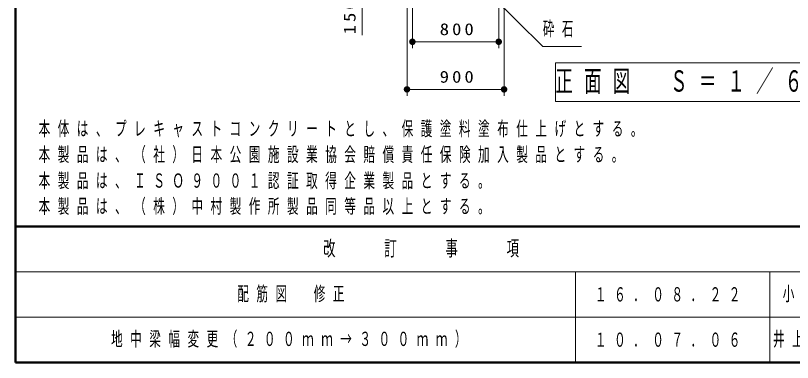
# Model space of a CAD drawing. Units: millimetres on the paper, scale 1:60. Extents: x -365 to 0, y 0 to 257.
# Drawn here: x -365 to -245, y 0 to 53.6 of the extents above; entities that cross this region are included whole.
import ezdxf

# ---------------------------------------------------------------- set-up
doc = ezdxf.new("R2010")
doc.units = ezdxf.units.MM
doc.layers.add('LY_1', color=7, linetype='Continuous', lineweight=13)
doc.styles.add('ＭＳ ゴシック', font='')
doc.styles.get('ＭＳ ゴシック').set_extended_font_data('MS Gothic')

# ---------------------------------------------------------------- blocks, each defined once
blk = doc.blocks.new('filled_dot')
at = {"color": 0, "linetype": 'Continuous', "lineweight": -2, "const_width": 1.25}
blk.add_lwpolyline([(-0.625, 0, 1), (0.625, 0, 1)], format="xyb", close=True, dxfattribs=at)

msp = doc.modelspace()

# ---------------------------------------------------------------- linework, layer by layer
at = {"layer": 'LY_1', "lineweight": 50}
for p, q in [((-365, 257), (-365, 0)), ((-365, 21), (0, 21)), ((-365, 0), (0, 0))]:
    msp.add_line(p, q, dxfattribs=at)
at = {"layer": 'LY_1'}
for p, q in [((-311.448, 50.537), (-311.448, 58.706)), ((-303.698, 58.54), (-303.698, 48.522)), ((-290.365, 58.54), (-290.365, 48.522)), ((-304.531, 55.206), (-304.531, 41.174)), ((-289.531, 55.206), (-289.531, 41.174)), ((-290.365, 49.522), (-303.698, 49.522)), ((-236.602, 46.276), (-281.602, 46.276)), ((-281.602, 46.276), (-281.602, 40.276)), ((-289.531, 42.174), (-304.531, 42.174)), ((-281.602, 40.276), (-236.602, 40.276)), ((-365, 14), (-238.5, 14)), ((-278.5, 14), (-278.5, 0)), ((-248.5, 14), (-248.5, 0)), ((-365, 7), (-238.5, 7))]:
    msp.add_line(p, q, dxfattribs=at)
msp.add_lwpolyline([(-291.466, 56.656), (-283.553, 48.785), (-277.553, 48.785)], dxfattribs=at)

# ---------------------------------------------------------------- block references
at = {"layer": 'LY_1', "xscale": 0.4, "yscale": 0.4}
for p in [(-303.698, 49.522), (-304.531, 42.174)]:
    msp.add_blockref('filled_dot', p, dxfattribs=at)
at = {"layer": 'LY_1', "xscale": 0.4, "yscale": 0.4, "rotation": 180}
for p in [(-290.365, 49.522), (-289.531, 42.174)]:
    msp.add_blockref('filled_dot', p, dxfattribs=at)

# ---------------------------------------------------------------- texts
at = {"layer": 'LY_1', "insert": (-312.448, 53.537), "char_height": 1.833, "attachment_point": 8, "rotation": 90, "style": 'ＭＳ ゴシック'}
msp.add_mtext('\\T1.33;\\W1.15;150', dxfattribs=at)
at = {"layer": 'LY_1', "style": 'ＭＳ ゴシック'}
for s, insert, char_height, attachment_point in [('\\T1.64;\\W0.6;砕石', (-283.553, 51.435), 2.199, 4), ('\\T1.33;\\W1.15;800', (-296.615, 50.522), 1.833, 8), ('\\T1.64;\\W0.6;正面図\u3000Ｓ＝１／６０', (-281.602, 43.276), 3.299, 4), ('\\T1.33;\\W1.15;900', (-296.615, 43.174), 1.833, 8), ('\\T1.64;\\W0.6;本体は、プレキャストコンクリートとし、保護塗料塗布仕上げとする。', (-361.444, 34.748), 2.199, 7), ('\\T1.64;\\W0.6;本製品は、（社）日本公園施設業協会賠償責任保険加入製品とする。', (-361.444, 30.748), 2.199, 7), ('\\T1.64;\\W0.6;本製品は、ＩＳＯ９００１認証取得企業製品とする。', (-361.444, 26.748), 2.199, 7), ('\\T1.64;\\W0.6;本製品は、（株）中村製作所製品同等品以上とする。', (-361.444, 22.748), 2.199, 7), ('\\T1.64;\\W0.6;配筋図\u3000修正', (-330.75, 10.5), 2.199, 4), ('\\T1.64;\\W0.6;小川', (-246.5, 10.5), 2.199, 4), ('\\T1.64;\\W0.6;１６．０８．２２', (-275.5, 10.5), 2.199, 4), ('\\T1.64;\\W0.6;地中梁幅変更（２００ｍｍ→３００ｍｍ）', (-350.25, 3.5), 2.199, 4), ('\\T1.64;\\W0.6;井上昇', (-248, 3.5), 2.199, 4), ('\\T1.64;\\W0.6;１０．０７．０６', (-275.5, 3.5), 2.199, 4)]:
    msp.add_mtext(s, dxfattribs=dict(at, insert=insert, char_height=char_height, attachment_point=attachment_point))
at = {"layer": 'LY_1', "color": 4, "insert": (-301.75, 17.5), "char_height": 2.346, "attachment_point": 5, "style": 'ＭＳ ゴシック'}
msp.add_mtext('\\T1.64;\\W0.6;改\u3000\u3000訂\u3000\u3000事\u3000\u3000項', dxfattribs=at)

doc.saveas('drawing.dxf')
